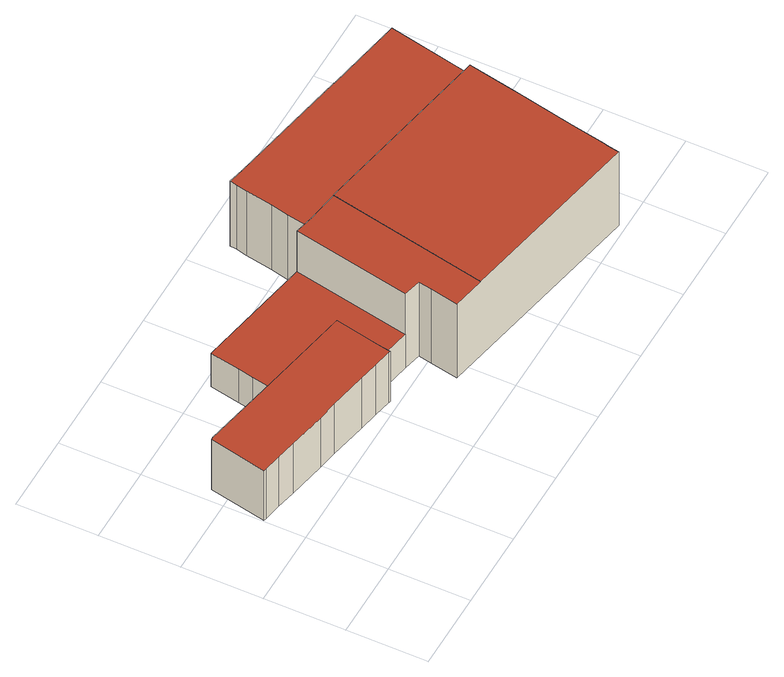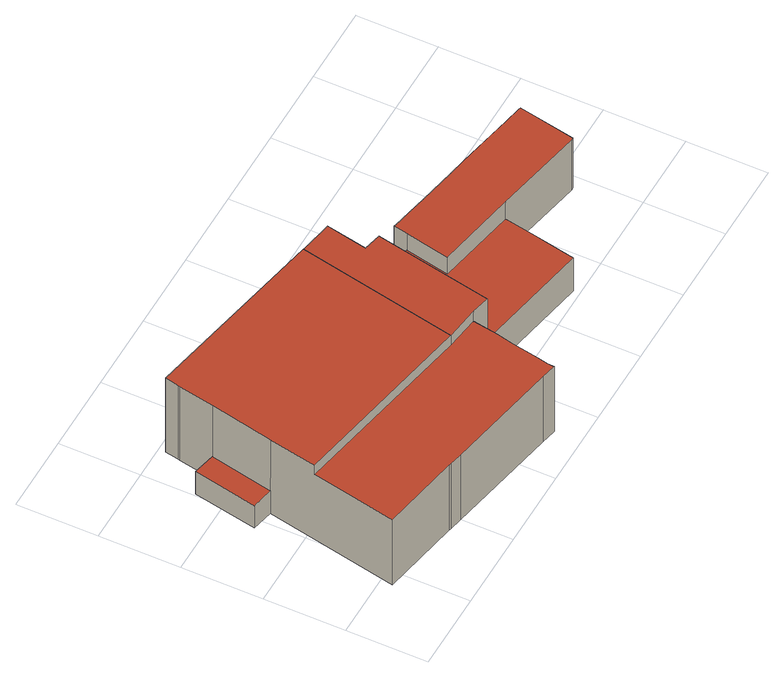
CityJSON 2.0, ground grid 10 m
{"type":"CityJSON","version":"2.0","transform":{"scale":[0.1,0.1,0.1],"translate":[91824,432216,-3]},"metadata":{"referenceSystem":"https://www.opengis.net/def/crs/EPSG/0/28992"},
"CityObjects":{
"building1":{"type":"Building","children":["building1-1","building1-2","building1-3","building1-4"]},
"building1-1":{"type":"BuildingPart","parents":["building1"],"geometry":[{"type":"MultiSurface","lod":"2","boundaries":[[[0,1,2,3]],[[2,4,5,3]],[[6,0,3,5]],[[1,7,4,2]],[[7,6,5,4]]],"semantics":{"surfaces":[{"type":"RoofSurface"},{"type":"WallSurface"},{"type":"GroundSurface"}],"values":[0,1,1,1,2]}}]},
"building1-2":{"type":"BuildingPart","parents":["building1"],"geometry":[{"type":"MultiSurface","lod":"2","boundaries":[[[8,9,10,11,12,13,14,15]],[[16,9,8,17]],[[18,10,9,16]],[[19,11,10,18]],[[13,20,21,14]],[[17,8,15,22]],[[20,23,19,18,16,17,22,21]]],"semantics":{"surfaces":[{"type":"RoofSurface"},{"type":"WallSurface"},{"type":"GroundSurface"}],"values":[0,1,1,1,1,1,2]}}]},
"building1-3":{"type":"BuildingPart","parents":["building1"],"geometry":[{"type":"MultiSurface","lod":"2","boundaries":[[[24,25,26,27,28,29,30,31,32,33,34,35,36,37,38]],[[39,30,29,40]],[[30,39,41,31]],[[31,41,42,32]],[[32,42,43,33]],[[33,43,44,34]],[[34,44,45,35]],[[35,45,46,36]],[[36,46,47,37]],[[37,47,48,38]],[[38,48,49,24]],[[25,24,49,20,13]],[[25,13,12,26]],[[19,50,28,27,11]],[[40,29,28,50]],[[11,27,26,12]],[[47,46,45,44,43,42,41,39,40,50,19,23,20,49,48]]],"semantics":{"surfaces":[{"type":"RoofSurface"},{"type":"WallSurface"},{"type":"GroundSurface"}],"values":[0,1,1,1,1,1,1,1,1,1,1,1,1,1,1,1,2]}}]},
"building1-4":{"type":"BuildingPart","parents":["building1"],"geometry":[{"type":"MultiSurface","lod":"2","boundaries":[[[51,52,53,54]],[[55,22,15,56,57,58]],[[59,14,21,60,61]],[[62,63,54,53,64]],[[65,66,67,68]],[[69,70,66,65]],[[71,72,70,69]],[[73,74,72,71]],[[75,76,74,73]],[[77,78,76,75]],[[79,80,78,77]],[[81,82,80,79]],[[83,84,82,81]],[[55,58,84,83]],[[85,86,61,60]],[[87,88,86,85]],[[51,88,87,89,90,52]],[[58,57,54,63]],[[14,59,56,15]],[[65,68,6,7,91,92,89,87,85,60,21,22,55,83,81,79,77,75,73,71,69]],[[64,93,0,6,68,67,62]],[[94,95,91,7,1]],[[90,89,92,96]],[[96,92,91,95]],[[94,1,0,93]],[[74,76,78,80,82,84,58,63,62,67,66,70,72]],[[57,56,59,61,86,88,51,54]],[[93,64,53,52,90,96,95,94]]],"semantics":{"surfaces":[{"type":"WallSurface"},{"type":"GroundSurface"},{"type":"RoofSurface"}],"values":[0,0,0,0,0,0,0,0,0,0,0,0,0,0,0,0,0,0,0,1,0,0,0,0,0,2,2,2]}}]}
},
"vertices":[
[586,150,44],[570,71,44],[598,65,44],[613,144,44],[598,65,8],[613,144,8],[586,150,8],[570,71,8],
[149,292,61],[142,255,61],[138,236,61],[132,201,61],[232,182,61],[221,127,61],[269,118,61],[297,264,61],[142,255,8],[149,292,8],[138,236,8],[132,201,8],[221,127,8],[269,118,8],[297,264,8],[232,182,8],
[218,110,88],[221,127,88],[232,182,88],[132,201,88],[19,223,88],[16,223,88],[2,152,87],[5,151,87],[27,147,87],[51,142,87],[98,133,87],[122,129,88],[169,120,88],[193,115,88],[215,111,88],[2,152,8],[16,223,8],[5,151,8],[27,147,8],[51,142,8],[98,133,8],[122,129,8],[169,120,8],[193,115,8],[215,111,8],[218,110,8],[19,223,8],
[323,54,125],[323,54,126],[362,253,126],[362,253,125],[320,259,8],[297,264,126],[320,259,126],[320,259,111],[269,118,126],[291,113,8],[291,113,126],[597,209,111],[362,253,111],[597,209,126],[520,332,8],[520,332,112],[618,314,112],[618,314,8],[517,333,8],[517,333,112],[501,336,8],[501,336,112],[359,363,8],[359,363,112],[340,367,8],[340,367,112],[339,359,8],[339,359,111],[336,345,8],[336,345,111],[330,312,8],[330,312,111],[325,290,8],[325,290,111],[288,97,8],[288,97,126],[281,62,8],[281,62,126],[558,8,8],[558,8,126],[562,28,8],[561,25,8],[586,150,126],[570,71,126],[562,28,126],[561,25,126]
]}
